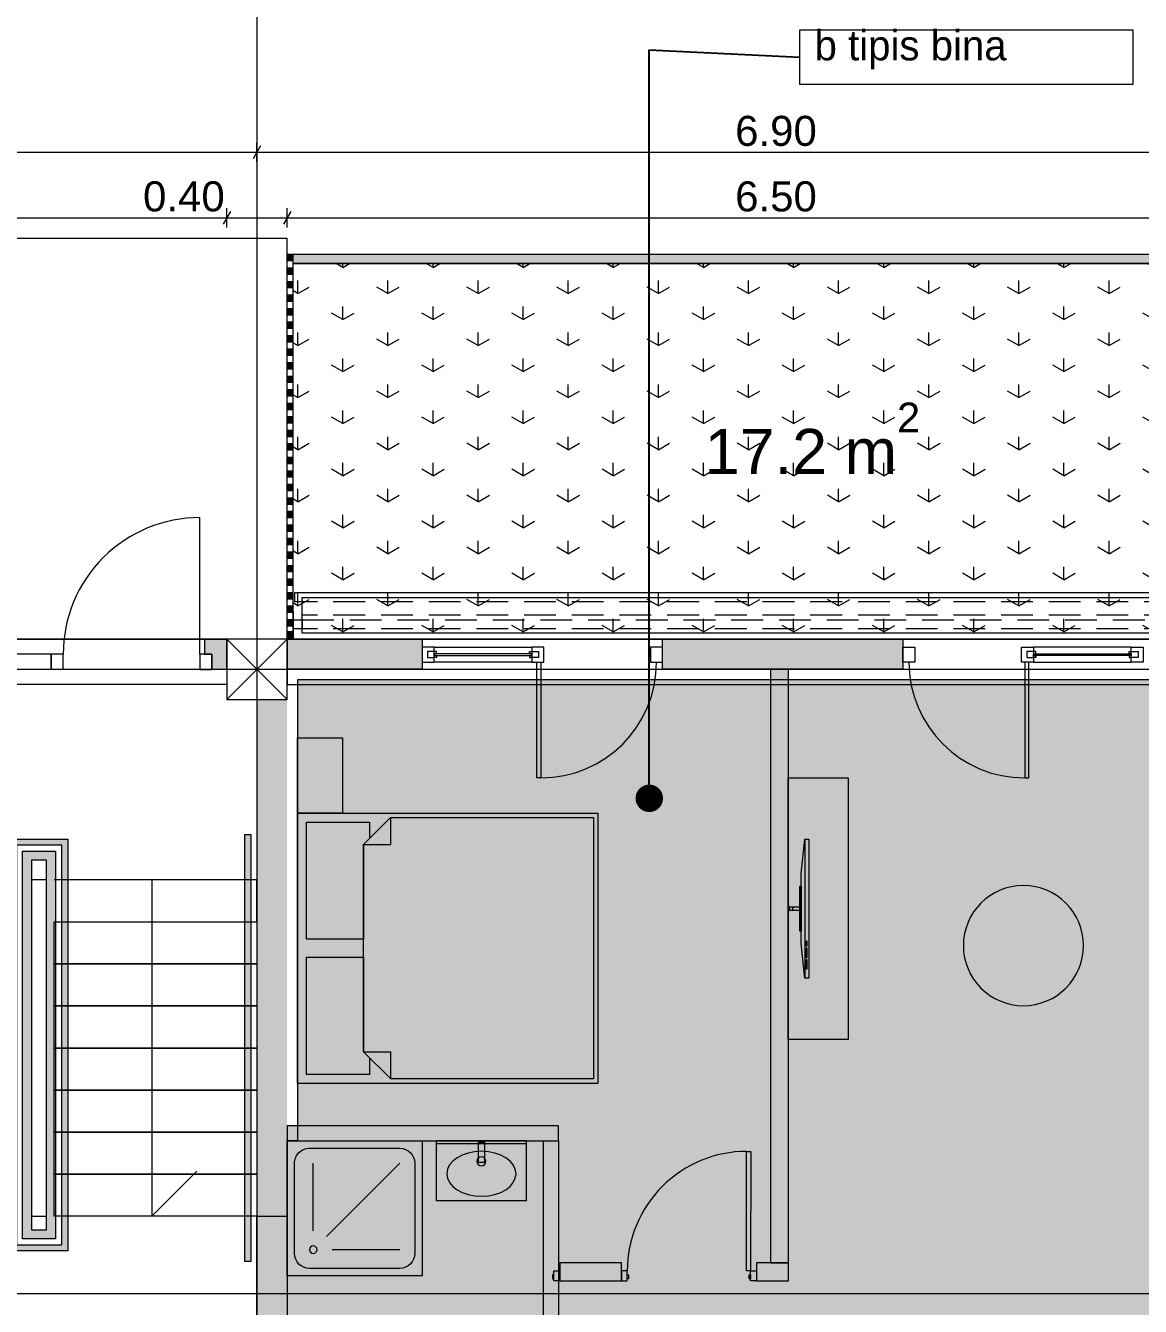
# Model space of a CAD drawing. Header units: millimetres. Extents: x 475159934 to 476245151, y 4620917055 to 4621447368.
# Drawn here: x 475288484 to 475295905, y 4621001851 to 4621010374 of the extents above; entities that cross this region are included whole.
import ezdxf

# ---------------------------------------------------------------- set-up
doc = ezdxf.new("R2010")
doc.units = ezdxf.units.MM
doc.header["$MEASUREMENT"] = 0
doc.linetypes.add('Hidden Line', pattern=[317.5, 211.666667, -105.833333])
for name, color, linetype, lineweight in [('2D Drafting - General_Pen_No__1_Pen_No__7', 7, 'Continuous', 0), ('2D Drafting - General_Pen_No__250_Pen_No__2_Pen_No__250', 7, 'Continuous', 0), ('2D Drafting - General_Pen_No__250_Pen_No__2_Pen_No__7', 7, 'Continuous', 0), ('2D Drafting - General_Pen_No__250_Pen_No__7_Pen_No__154', 154, 'Continuous', 0), ('2D Drafting - General_Pen_No__250_Pen_No__7_Pen_No__250', 7, 'Continuous', 0), ('2D Drafting - General_Pen_No__250_Pen_No__7_Pen_No__7', 7, 'Continuous', 0), ('2D Drafting - General_Pen_No__7_Pen_No__7_Pen_No__7', 7, 'Continuous', 0), ('Doors_Pen_No__7_Pen_No__7_Pen_No__7', 7, 'Continuous', 0), ('G-Anno-Nplt_Pen_No__151', 151, 'Continuous', 0), ('G-Anno-Nplt_Pen_No__4', 7, 'Continuous', 0), ('gegmebi_Pen_No__7_Pen_No__7', 7, 'Continuous', 0), ('kar-panjara_Pen_No__7_Pen_No__7_Pen_No__7', 7, 'Continuous', 0), ('New_0_Pen_No__250_Pen_No__255', 255, 'Continuous', 0), ('New_0_Pen_No__250_Pen_No__7', 7, 'Continuous', 0), ('New_2D Drafting - General_Pen_No__1', 1, 'Continuous', 0), ('New_2D Drafting - General_Pen_No__250_Pen_No__7_Pen_No__112', 112, 'Continuous', 0), ('New_2D Drafting - General_Pen_No__250_Pen_No__7_Pen_No__4', 7, 'Continuous', 0), ('New_2D Drafting - General_Pen_No__2_Pen_No__250', 7, 'Continuous', 0), ('New_2D Drafting - General_Pen_No__4', 7, 'Continuous', 0), ('New_Interior - Furniture _Pen_No__4', 7, 'Continuous', 0), ('New_Structural - Bearing_Pen_No__250', 7, 'Continuous', 0), ('zoma_Pen_No__142', 142, 'Continuous', 0), ('zoma_Pen_No__5_Pen_No__5', 5, 'Continuous', 0)]:
    doc.layers.add(name, color=color, linetype=linetype, lineweight=lineweight)
for name, color, linetype, lineweight, true_color in [('New_2D Drafting - General_Pen_No__250_Pen_No__7_Pen_No__252', 7, 'Continuous', 0, 0x666666), ('New_Car-Art_Pen_No__252', 7, 'Continuous', 0, 0x666666), ('New_Interior - Furniture _Pen_No__252', 7, 'Continuous', 0, 0x666666), ('New_R03_Nakveti_Pen_No__252', 7, 'Continuous', 0, 0x666666)]:
    doc.layers.add(name, color=color, linetype=linetype, lineweight=lineweight, true_color=true_color)
for name, color, linetype in [('New_Interior - Furniture', 7, 'Continuous'), ('New_R03_Nakveti', 7, 'Continuous'), ('zoma', 7, 'Continuous')]:
    doc.layers.add(name, color=color, linetype=linetype)
doc.styles.add('GENERATED_STYLE_1', font='arial.ttf')
doc.styles.add('GENERATED_STYLE_3', font='arial.ttf')
doc.styles.add('GENERATED_STYLE_4', font='ACADMTAV.TTF')
doc.dimstyles.new('GENERATED_STYLE__27', dxfattribs={"dimtxt": 0.18, "dimasz": 364.8, "dimexe": 0.18, "dimexo": 0.0625, "dimgap": 0, "dimtad": 0, "dimtih": 1, "dimtoh": 1, "dimdec": 4, "dimzin": 0, "dimdsep": 46, "dimcen": 0.09, "dimadec": 0, "dimazin": 0, "dimtfac": 1, "dimtdec": 4, "dimtmove": 0, "dimatfit": 3, "dimldrblk": 'ARROWHEAD_11', "dimfxl": 1, "dimtolj": 1, "dimtzin": 0, "dimarcsym": 0})
doc.dimstyles.new('GENERATED_STYLE__3', dxfattribs={"dimtxt": 200, "dimasz": 64.421331, "dimexe": 0.18, "dimexo": 3, "dimgap": 0, "dimtad": 1, "dimtih": 1, "dimtoh": 1, "dimlfac": 0.001, "dimzin": 0, "dimdsep": 46, "dimtxsty": 'GENERATED_STYLE_3', "dimblk": 'ARROWHEAD_2', "dimblk1": 'ARROWHEAD_2', "dimblk2": 'ARROWHEAD_2', "dimcen": 0.09, "dimclrd": 142, "dimclre": 142, "dimclrt": 142, "dimadec": 0, "dimazin": 0, "dimtfac": 1, "dimtdec": 4, "dimtmove": 0, "dimatfit": 3, "dimfxl": 1, "dimtolj": 1, "dimtzin": 0, "dimarcsym": 0})
doc.dimstyles.new('GENERATED_STYLE__6', dxfattribs={"dimtxt": 200, "dimasz": 64.421331, "dimexe": 0.18, "dimexo": 3, "dimgap": 0, "dimtad": 1, "dimlfac": 0.001, "dimzin": 0, "dimdsep": 46, "dimtxsty": 'GENERATED_STYLE_3', "dimblk": 'ARROWHEAD_2', "dimblk1": 'ARROWHEAD_2', "dimblk2": 'ARROWHEAD_2', "dimcen": 0.09, "dimclrd": 142, "dimclre": 142, "dimclrt": 142, "dimadec": 0, "dimazin": 0, "dimtfac": 1, "dimtdec": 4, "dimtmove": 0, "dimatfit": 3, "dimfxl": 1, "dimtolj": 1, "dimtzin": 0, "dimarcsym": 0})

# ---------------------------------------------------------------- blocks, each defined once
blk = doc.blocks.new('Bed Layout 23_5')
at = {"layer": 'New_R03_Nakveti_Pen_No__252', "color": 251, "linetype": 'Continuous', "lineweight": 0, "true_color": 0x666666}
for p, q in [((-900, 0), (-1399.9, 0)), ((-1399.9, 0), (-1399.9, -300)), ((-900, -300), (-900, 0)), ((900, 0), (-900, 0)), ((-900, 0), (-900, -2000)), ((900, -2000), (900, 0)), ((-1399.9, -300), (-900, -300)), ((-690, -440), (-870, -620)), ((0, -440), (-690, -440)), ((-690, -440), (-690, -620)), ((690, -440), (0, -440)), ((870, -620), (690, -440)), ((690, -440), (690, -620)), ((-870, -620), (-870, -1970)), ((-870, -620), (-690, -620)), ((870, -620), (690, -620)), ((870, -1970), (870, -620)), ((-900, -2000), (900, -2000)), ((-870, -1970), (0, -1970)), ((0, -1970), (870, -1970))]:
    blk.add_line(p, q, dxfattribs=at)
at = {"layer": 'New_R03_Nakveti_Pen_No__252', "color": 251, "linetype": 'Continuous', "lineweight": 0, "true_color": 0x666666, "flags": 128}
for points in [[(-60, -440), (-60, -60), (-840, -60), (-840, -480), (-730, -480), (-690, -440)], [(690, -440), (730, -480), (840, -480), (840, -60), (60, -60), (60, -440)]]:
    blk.add_lwpolyline(points, close=True, dxfattribs=at)
blk = doc.blocks.new('Designer Table 05 26')
at = {"layer": 'New_Interior - Furniture _Pen_No__252', "color": 251, "linetype": 'Continuous', "lineweight": 0, "true_color": 0x666666, "flags": 128}
blk.add_lwpolyline([(400, 0, 1), (-400, 0, 1)], format="xyb", close=True, dxfattribs=at)
blk = doc.blocks.new('Shower Tray 26_6')
at = {"layer": 'New_Interior - Furniture _Pen_No__252', "color": 251, "linetype": 'Continuous', "lineweight": 0, "true_color": 0x666666}
for p, q in [((750, 850), (150, 850)), ((50, 750), (50, 150)), ((175, 300), (175, 750)), ((263.4, 263.4), (750, 750)), ((850, 150), (850, 750)), ((300, 175), (750, 175)), ((150, 50), (750, 50))]:
    blk.add_line(p, q, dxfattribs=at)
at = {"layer": 'New_Interior - Furniture _Pen_No__252', "color": 251, "linetype": 'Continuous', "lineweight": 0, "true_color": 0x666666, "flags": 128}
blk.add_lwpolyline([(900, 0), (900, 900), (0, 900), (0, 0)], close=True, dxfattribs=at)
at = {"layer": 'New_Interior - Furniture _Pen_No__252', "color": 251, "linetype": 'Continuous', "lineweight": 0, "true_color": 0x666666}
blk.add_circle((175, 175), 25, dxfattribs=at)
for centre, start, end in [((150, 750), 90, 180), ((750, 750), 0, 90), ((150, 150), 180, 270), ((750, 150), 270, 0)]:
    blk.add_arc(centre, 100, start, end, dxfattribs=at)
blk = doc.blocks.new('Multi-Basin Counter 26')
at = {"layer": 'New_Interior - Furniture _Pen_No__252', "color": 251, "linetype": 'Continuous', "lineweight": 0, "true_color": 0x666666}
for p, q in [((-300, 0), (300, 0)), ((-300, -400), (-300, 0)), ((300, -400), (300, 0)), ((-300, -20), (300, -20)), ((-300, -400), (300, -400))]:
    blk.add_line(p, q, dxfattribs=at)
at = {"layer": 'New_Interior - Furniture _Pen_No__252', "color": 251, "linetype": 'Continuous', "lineweight": 0, "true_color": 0x666666, "flags": 128}
blk.add_lwpolyline([(-20, -145), (20, -145), (20, -10), (-20, -10)], close=True, dxfattribs=at)
at = {"layer": 'New_Interior - Furniture _Pen_No__252', "color": 251, "linetype": 'Continuous', "lineweight": 0, "true_color": 0x666666}
blk.add_circle((0, -137.1895), 30, dxfattribs=at)
blk.add_ellipse((0, -220), major_axis=(230, 0), ratio=0.652173913, dxfattribs=at)
blk = doc.blocks.new('*D1579', base_point=(475826095.8, 4621095193.2))
at = {"layer": 'zoma_Pen_No__142', "color": 142, "linetype": 'Continuous', "lineweight": 0, "transparency": 16777216}
for p, q in [((475283124.3, 4621009467.1), (475283124.3, 4621009594.3)), ((475290024.3, 4621009467.1), (475290024.3, 4621009594.3)), ((475283148.8, 4621009573.1), (475283099.9, 4621009488.3)), ((475283124.3, 4621009530.7), (475290024.3, 4621009530.7)), ((475290048.8, 4621009573.1), (475289999.9, 4621009488.3))]:
    blk.add_line(p, q, dxfattribs=at)
at = {"layer": 'zoma_Pen_No__142', "color": 142, "lineweight": 0, "transparency": 16777216, "insert": (475286307.4, 4621009570.7), "char_height": 200, "attachment_point": 7, "style": 'GENERATED_STYLE_3'}
blk.add_mtext('\\A1;{\\pql;\\fArial|b0|i0|c204|p0;\\W1.000000;6.90}', dxfattribs=at)
blk = doc.blocks.new('ARROWHEAD_2')
at = {"color": 0, "linetype": 'Continuous', "lineweight": 0}
for p, q in [((0, 0), (-1, 0)), ((-0.38, -0.66), (0.38, 0.66))]:
    blk.add_line(p, q, dxfattribs=at)
blk = doc.blocks.new('*D1580', base_point=(475826095.8, 4621095193.2))
at = {"layer": 'zoma_Pen_No__142', "color": 142, "linetype": 'Continuous', "lineweight": 0, "transparency": 16777216}
for p, q in [((475290024.3, 4621009467.1), (475290024.3, 4621009594.3)), ((475296924.3, 4621009467.1), (475296924.3, 4621009594.3)), ((475290048.8, 4621009573.1), (475289999.9, 4621009488.3)), ((475290024.3, 4621009530.7), (475296924.3, 4621009530.7)), ((475296899.9, 4621009488.3), (475296948.8, 4621009573.1)), ((475296924.3, 4621009530.7), (475296965.8, 4621009530.7))]:
    blk.add_line(p, q, dxfattribs=at)
at = {"layer": 'zoma_Pen_No__142', "color": 142, "lineweight": 0, "transparency": 16777216, "insert": (475293207.4, 4621009570.7), "char_height": 200, "attachment_point": 7, "style": 'GENERATED_STYLE_3'}
blk.add_mtext('\\A1;{\\pql;\\fArial|b0|i0|c204|p0;\\W1.000000;6.90}', dxfattribs=at)
blk = doc.blocks.new('*D1600', base_point=(475826095.8, 4621095193.2))
at = {"layer": 'zoma_Pen_No__142', "color": 142, "linetype": 'Continuous', "lineweight": 0, "transparency": 16777216}
for p, q in [((475283348.8, 4621009137.1), (475283299.9, 4621009052.3)), ((475283324.3, 4621009031.1), (475283324.3, 4621009158.3)), ((475283324.3, 4621009094.7), (475289824.3, 4621009094.7)), ((475289848.8, 4621009137.1), (475289799.9, 4621009052.3)), ((475289824.3, 4621009031.1), (475289824.3, 4621009158.3))]:
    blk.add_line(p, q, dxfattribs=at)
at = {"layer": 'zoma_Pen_No__142', "color": 142, "lineweight": 0, "transparency": 16777216, "char_height": 200, "attachment_point": 7, "style": 'GENERATED_STYLE_3'}
for s, insert in [('\\A1;{\\pql;\\fArial|b0|i0|c204|p0;\\W1.000000;6.50}', (475286307.4, 4621009134.7)), ('\\A1;{\\pql;\\fArial|b0|i0|c204|p0;\\W1.000000;0.40}', (475289266, 4621009134.7))]:
    blk.add_mtext(s, dxfattribs=dict(at, insert=insert))
blk = doc.blocks.new('*D1601', base_point=(475826095.8, 4621095193.2))
at = {"layer": 'zoma_Pen_No__142', "color": 142, "linetype": 'Continuous', "lineweight": 0, "transparency": 16777216}
for p, q in [((475289848.8, 4621009137.1), (475289799.9, 4621009052.3)), ((475289824.3, 4621009031.1), (475289824.3, 4621009158.3)), ((475289824.3, 4621009094.7), (475290224.3, 4621009094.7)), ((475290248.8, 4621009137.1), (475290199.9, 4621009052.3)), ((475290224.3, 4621009031.1), (475290224.3, 4621009158.3))]:
    blk.add_line(p, q, dxfattribs=at)
blk = doc.blocks.new('*D1602', base_point=(475826095.8, 4621095193.2))
at = {"layer": 'zoma_Pen_No__142', "color": 142, "linetype": 'Continuous', "lineweight": 0, "transparency": 16777216}
for p, q in [((475290248.8, 4621009137.1), (475290199.9, 4621009052.3)), ((475290224.3, 4621009031.1), (475290224.3, 4621009158.3)), ((475290224.3, 4621009094.7), (475296724.3, 4621009094.7)), ((475296748.8, 4621009137.1), (475296699.9, 4621009052.3)), ((475296724.3, 4621009031.1), (475296724.3, 4621009158.3))]:
    blk.add_line(p, q, dxfattribs=at)
at = {"layer": 'zoma_Pen_No__142', "color": 142, "lineweight": 0, "transparency": 16777216, "char_height": 200, "attachment_point": 7, "style": 'GENERATED_STYLE_3'}
for s, insert in [('\\A1;{\\pql;\\fArial|b0|i0|c204|p0;\\W1.000000;6.50}', (475293207.4, 4621009134.7)), ('\\A1;{\\pql;\\fArial|b0|i0|c204|p0;\\W1.000000;0.40}', (475296166, 4621009134.7))]:
    blk.add_mtext(s, dxfattribs=dict(at, insert=insert))
blk = doc.blocks.new('*D1607', base_point=(475826095.8, 4621095193.2))
at = {"layer": 'zoma_Pen_No__142', "color": 142, "linetype": 'Continuous', "lineweight": 0, "transparency": 16777216}
for p, q in [((475299263.8, 4621006290.2), (475299136.7, 4621006290.2)), ((475299242.6, 4621006265.8), (475299157.9, 4621006314.7)), ((475299200.3, 4621006290.2), (475299200.3, 4621006331.7)), ((475299200.3, 4620986935.6), (475299200.3, 4621006290.2)), ((475299263.8, 4620986935.6), (475299136.7, 4620986935.6)), ((475299157.9, 4620986960.1), (475299242.6, 4620986911.1)), ((475299200.3, 4620986894.2), (475299200.3, 4620986935.6))]:
    blk.add_line(p, q, dxfattribs=at)
at = {"layer": 'zoma_Pen_No__142', "color": 142, "lineweight": 0, "transparency": 16777216, "insert": (475299160.3, 4620996269.7), "char_height": 200, "attachment_point": 7, "rotation": 90, "style": 'GENERATED_STYLE_3'}
blk.add_mtext('\\A1;{\\pql;\\fArial|b0|i0|c204|p0;\\W1.000000;19.35}', dxfattribs=at)
blk = doc.blocks.new('*D1616', base_point=(475826095.8, 4621095193.2))
at = {"layer": 'zoma_Pen_No__142', "color": 142, "linetype": 'Continuous', "lineweight": 0, "transparency": 16777216}
for p, q in [((475298483.3, 4621002135.6), (475298356.1, 4621002135.6)), ((475298377.3, 4621002160.1), (475298462.1, 4621002111.1)), ((475298419.7, 4621001735.6), (475298419.7, 4621002135.6)), ((475298377.3, 4621001760.1), (475298462.1, 4621001711.1)), ((475298483.3, 4621001735.6), (475298356.1, 4621001735.6))]:
    blk.add_line(p, q, dxfattribs=at)
blk = doc.blocks.new('*D1617', base_point=(475826095.8, 4621095193.2))
at = {"layer": 'zoma_Pen_No__142', "color": 142, "linetype": 'Continuous', "lineweight": 0, "transparency": 16777216}
for p, q in [((475298483.3, 4621005890.2), (475298356.1, 4621005890.2)), ((475298377.3, 4621005914.7), (475298462.1, 4621005865.8)), ((475298419.7, 4621002135.6), (475298419.7, 4621005890.2)), ((475298483.3, 4621002135.6), (475298356.1, 4621002135.6)), ((475298377.3, 4621002160.1), (475298462.1, 4621002111.1))]:
    blk.add_line(p, q, dxfattribs=at)
at = {"layer": 'zoma_Pen_No__142', "color": 142, "lineweight": 0, "transparency": 16777216, "char_height": 200, "attachment_point": 7, "rotation": 90, "style": 'GENERATED_STYLE_3'}
for s, insert in [('\\A1;{\\pql;\\fArial|b0|i0|c204|p0;\\W1.000000;0.40}', (475298379.7, 4621005331.9)), ('\\A1;{\\pql;\\fArial|b0|i0|c204|p0;\\W1.000000;3.75}', (475298379.7, 4621003746))]:
    blk.add_mtext(s, dxfattribs=dict(at, insert=insert))
blk = doc.blocks.new('*D1618', base_point=(475826095.8, 4621095193.2))
at = {"layer": 'zoma_Pen_No__142', "color": 142, "linetype": 'Continuous', "lineweight": 0, "transparency": 16777216}
for p, q in [((475298483.3, 4621006290.2), (475298356.1, 4621006290.2)), ((475298462.1, 4621006265.8), (475298377.3, 4621006314.7)), ((475298419.7, 4621006290.2), (475298419.7, 4621006331.7)), ((475298419.7, 4621005890.2), (475298419.7, 4621006290.2)), ((475298483.3, 4621005890.2), (475298356.1, 4621005890.2)), ((475298377.3, 4621005914.7), (475298462.1, 4621005865.8))]:
    blk.add_line(p, q, dxfattribs=at)
blk = doc.blocks.new('ARROWHEAD_11')
at = {"color": 0, "linetype": 'Continuous', "lineweight": 0}
blk.add_line((0, 0), (-1, 0), dxfattribs=at)
at = {"color": 0, "linetype": 'Continuous', "lineweight": 0, "const_width": 0.25, "flags": 128}
blk.add_lwpolyline([(-0.125, 0, 1), (0.125, 0, 1)], format="xyb", close=True, dxfattribs=at)
blk = doc.blocks.new('Flexible Shelf 26')
at = {"layer": 'New_Interior - Furniture _Pen_No__252', "color": 251, "linetype": 'Continuous', "lineweight": 0, "true_color": 0x666666, "flags": 128}
blk.add_lwpolyline([(0, 0), (1739.8, 0), (1739.8, 400), (0, 400)], close=True, dxfattribs=at)
blk = doc.blocks.new('Flat Panel TV 26')
at = {"layer": 'New_Interior - Furniture _Pen_No__252', "color": 251, "linetype": 'Continuous', "lineweight": 0, "true_color": 0x666666}
for p, q in [((0, 25), (925.5, 25)), ((678.7, 10), (678.7, 16.2)), ((678.7, 16.2), (709.6, 16.2)), ((709.6, 10), (678.7, 10)), ((709.6, 16.2), (709.6, 10)), ((725, 10), (725, 16.2)), ((725, 16.2), (786.7, 16.2)), ((786.7, 10), (725, 10)), ((786.7, 16.2), (786.7, 10)), ((802.1, 10), (802.1, 16.2)), ((802.1, 16.2), (863.8, 16.2)), ((863.8, 10), (802.1, 10)), ((863.8, 16.2), (863.8, 10))]:
    blk.add_line(p, q, dxfattribs=at)
at = {"layer": 'New_Interior - Furniture _Pen_No__252', "color": 251, "linetype": 'Continuous', "lineweight": 0, "true_color": 0x666666, "flags": 128}
for points in [[(447.8, 127.5), (477.8, 127.5), (477.8, 137.5), (447.8, 137.5)], [(450.3, 60), (475.3, 60), (475.3, 127.5), (450.3, 127.5)], [(0, 0), (925.5, 0), (925.5, 25), (694.1, 50), (231.4, 50), (0, 25)], [(312.8, 50), (612.8, 50), (612.8, 60), (312.8, 60)]]:
    blk.add_lwpolyline(points, close=True, dxfattribs=at)
at = {"layer": 'New_Interior - Furniture _Pen_No__252', "color": 251, "linetype": 'Continuous', "lineweight": 0, "true_color": 0x666666}
blk.add_arc((462.8, 93.8), 12.5, 0, 180, dxfattribs=at)
blk = doc.blocks.new('Awning 26')
at = {"layer": 'New_Interior - Furniture _Pen_No__4', "color": 7, "linetype": 'Continuous', "lineweight": 0}
for p, q in [((0, 0), (40, 0)), ((0, -185), (0, 0)), ((40, 0), (40, -185)), ((6930, 0), (6970, 0)), ((6930, -185), (6930, 0)), ((6970, 0), (6970, -185)), ((40, -70), (100, -70)), ((40, -130), (40, -70)), ((100, -70), (100, -130)), ((6870, -70), (6930, -70)), ((6870, -130), (6870, -70)), ((6930, -70), (6930, -130)), ((100, -130), (40, -130)), ((6930, -130), (6870, -130)), ((40, -185), (0, -185)), ((50, -308.5), (50, -248.5)), ((50, -248.5), (100, -248.5)), ((6870, -248.5), (6920, -248.5)), ((6920, -308.5), (6920, -248.5)), ((6970, -185), (6930, -185)), ((50, -308.5), (6920, -308.5))]:
    blk.add_line(p, q, dxfattribs=at)
at = {"layer": 'New_Interior - Furniture _Pen_No__4', "color": 7, "linetype": 'Hidden Line', "lineweight": 0}
for p, q in [((100, -70), (6870, -70)), ((100, -130), (100, -70)), ((6870, -70), (6870, -130)), ((6870, -130), (100, -130)), ((100, -160), (6870, -160)), ((100, -248.5), (6870, -248.5))]:
    blk.add_line(p, q, dxfattribs=at)
at = {"layer": 'New_Interior - Furniture _Pen_No__4', "color": 7, "linetype": 'Continuous', "lineweight": 0, "flags": 128}
blk.add_lwpolyline([(100, -40), (6870, -40), (6870, -278.5), (100, -278.5)], close=True, dxfattribs=at)

msp = doc.modelspace()

# ---------------------------------------------------------------- hatches: boundary and pattern name
at = {"layer": '2D Drafting - General_Pen_No__250_Pen_No__2_Pen_No__7', "linetype": 'Continuous', "lineweight": 0}
for points in [[(475290224.35, 4621003051.528), (475290224.35, 4621002953.405), (475292032.418, 4621002953.404), (475292032.418, 4621003051.528)], [(475292032.419, 4621000610.239), (475291932.695, 4621000610.239), (475291932.694, 4621002953.404), (475292032.418, 4621002953.404)]]:
    msp.add_hatch(color=7, dxfattribs=at).paths.add_polyline_path(points)
at = {"layer": '2D Drafting - General_Pen_No__250_Pen_No__7_Pen_No__154', "linetype": 'Continuous', "lineweight": 0}
for points in [[(475289824.285, 4621006290.24), (475289674.452, 4621006290.24), (475289674.452, 4621006190.241), (475289724.449, 4621006190.241), (475289724.449, 4621006090.24), (475289824.285, 4621006090.24)], [(475290024.343, 4621002450.262), (475290224.343, 4621002450.262), (475290224.343, 4621001050.171), (475290024.343, 4621001050.171)]]:
    msp.add_hatch(color=154, dxfattribs=at).paths.add_polyline_path(points)
at = {"layer": '2D Drafting - General_Pen_No__250_Pen_No__7_Pen_No__7', "linetype": 'Continuous', "lineweight": 0}
for points in [[(475291124.339, 4621006090.239), (475290224.343, 4621006090.239), (475290224.343, 4621006290.239), (475291124.339, 4621006290.239)], [(475294324.338, 4621006090.239), (475292724.339, 4621006090.239), (475292724.339, 4621006290.239), (475294324.338, 4621006290.239)], [(475293561.977, 4621002140.239), (475293561.977, 4621006090.239), (475293441.977, 4621006090.239), (475293441.977, 4621002140.239)], [(475290224.343, 4621005890.239), (475290224.343, 4621002450.262), (475290024.343, 4621002450.262), (475290024.343, 4621005890.239)], [(475292450.181, 4621002140.239), (475292039.913, 4621002140.239), (475292039.913, 4621002020.239), (475292450.181, 4621002020.239)], [(475293561.977, 4621002140.239), (475293350.181, 4621002140.239), (475293350.181, 4621002020.239), (475293561.977, 4621002020.239)]]:
    msp.add_hatch(color=7, dxfattribs=at).paths.add_polyline_path(points)
at = {"layer": 'G-Anno-Nplt_Pen_No__151', "linetype": 'Continuous', "lineweight": 0, "true_color": 0x1f2f3f}
msp.add_hatch(color=169, dxfattribs=at).paths.add_polyline_path([(475290624.343, 4621000440.239), (475290094.343, 4621000440.239), (475290094.343, 4620998960.239), (475293594.343, 4620998960.239), (475293594.343, 4620998320.416), (475296454.343, 4620998320.416), (475296454.343, 4620998660.24), (475296654.343, 4620998660.24), (475296654.343, 4620998960.239), (475296854.343, 4620998960.239), (475296854.343, 4621005820.239), (475296654.343, 4621005820.239), (475296654.343, 4621006020.239), (475290294.343, 4621006020.239), (475290294.343, 4621005820.239), (475290294.343, 4621002953.405), (475290224.343, 4621002953.405), (475290224.343, 4621001050.258), (475290624.343, 4621001050.258)])
at = {"layer": 'New_0_Pen_No__250_Pen_No__255', "linetype": 'Continuous', "lineweight": 0}
for points in [[(475290262.865, 4621008849.893), (475290222.569, 4621008849.893), (475290222.569, 4621008810.239), (475290262.865, 4621008810.239)], [(475297154.053, 4621008849.893), (475290262.865, 4621008849.893), (475290262.865, 4621008790.239), (475297154.053, 4621008790.239)], [(475290262.865, 4621008759.893), (475290222.569, 4621008759.893), (475290222.569, 4621008720.239), (475290262.865, 4621008720.239)], [(475290262.865, 4621008669.893), (475290222.569, 4621008669.893), (475290222.569, 4621008630.239), (475290262.865, 4621008630.239)], [(475290262.865, 4621008579.893), (475290222.569, 4621008579.893), (475290222.569, 4621008540.239), (475290262.865, 4621008540.239)], [(475290262.865, 4621008489.893), (475290222.569, 4621008489.893), (475290222.569, 4621008450.239), (475290262.865, 4621008450.239)], [(475290262.865, 4621008399.893), (475290222.569, 4621008399.893), (475290222.569, 4621008360.239), (475290262.865, 4621008360.239)], [(475290262.865, 4621008309.893), (475290222.569, 4621008309.893), (475290222.569, 4621008270.239), (475290262.865, 4621008270.239)], [(475290262.865, 4621008219.893), (475290222.569, 4621008219.893), (475290222.569, 4621008180.239), (475290262.865, 4621008180.239)], [(475290262.865, 4621008129.893), (475290222.569, 4621008129.893), (475290222.569, 4621008090.239), (475290262.865, 4621008090.239)], [(475290262.865, 4621008039.893), (475290222.569, 4621008039.893), (475290222.569, 4621008000.239), (475290262.865, 4621008000.239)], [(475290262.865, 4621007949.893), (475290222.569, 4621007949.893), (475290222.569, 4621007910.239), (475290262.865, 4621007910.239)], [(475290262.865, 4621007859.893), (475290222.569, 4621007859.893), (475290222.569, 4621007820.239), (475290262.865, 4621007820.239)], [(475290262.865, 4621007769.893), (475290222.569, 4621007769.893), (475290222.569, 4621007730.239), (475290262.865, 4621007730.239)], [(475290262.865, 4621007679.893), (475290222.569, 4621007679.893), (475290222.569, 4621007640.239), (475290262.865, 4621007640.239)], [(475290262.865, 4621007589.893), (475290222.569, 4621007589.893), (475290222.569, 4621007550.239), (475290262.865, 4621007550.239)], [(475290262.865, 4621007499.893), (475290222.569, 4621007499.893), (475290222.569, 4621007460.239), (475290262.865, 4621007460.239)], [(475290262.865, 4621007409.893), (475290222.569, 4621007409.893), (475290222.569, 4621007370.239), (475290262.865, 4621007370.239)], [(475290262.865, 4621007319.893), (475290222.569, 4621007319.893), (475290222.569, 4621007280.239), (475290262.865, 4621007280.239)], [(475290262.865, 4621007229.893), (475290222.569, 4621007229.893), (475290222.569, 4621007190.239), (475290262.865, 4621007190.239)], [(475290262.865, 4621007139.893), (475290222.569, 4621007139.893), (475290222.569, 4621007100.239), (475290262.865, 4621007100.239)], [(475290262.865, 4621007049.893), (475290222.569, 4621007049.893), (475290222.569, 4621007010.239), (475290262.865, 4621007010.239)], [(475290262.865, 4621006959.893), (475290222.569, 4621006959.893), (475290222.569, 4621006920.239), (475290262.865, 4621006920.239)], [(475290262.865, 4621006869.893), (475290222.569, 4621006869.893), (475290222.569, 4621006830.239), (475290262.865, 4621006830.239)], [(475290262.865, 4621006779.893), (475290222.569, 4621006779.893), (475290222.569, 4621006740.239), (475290262.865, 4621006740.239)], [(475290262.865, 4621006689.893), (475290222.569, 4621006689.893), (475290222.569, 4621006650.239), (475290262.865, 4621006650.239)], [(475290262.865, 4621006599.893), (475290222.569, 4621006599.893), (475290222.569, 4621006560.239), (475290262.865, 4621006560.239)], [(475290262.865, 4621006509.893), (475290222.569, 4621006509.893), (475290222.569, 4621006470.239), (475290262.865, 4621006470.239)], [(475290262.865, 4621006419.893), (475290222.569, 4621006419.893), (475290222.569, 4621006380.239), (475290262.865, 4621006380.239)], [(475290262.865, 4621006339.249), (475290222.569, 4621006339.249), (475290222.569, 4621006299.596), (475290262.865, 4621006299.596)]]:
    msp.add_hatch(color=255, dxfattribs=at).paths.add_polyline_path(points)
at = {"layer": 'New_2D Drafting - General_Pen_No__1', "linetype": 'Continuous', "lineweight": 0}
msp.add_hatch(color=1, dxfattribs=at).paths.add_polyline_path([(475289984.343, 4621002150.197), (475289944.343, 4621002150.197), (475289944.343, 4621004990.197), (475289984.343, 4621004990.197)])
h = msp.add_hatch(color=1, dxfattribs=at)
h.paths.add_polyline_path([(475288764.343, 4621002220.089), (475288384.343, 4621002220.089), (475288384.343, 4621002350.197), (475288384.343, 4621004960.104), (475288764.343, 4621004960.104)])
h.paths.add_polyline_path([(475288424.343, 4621002260.089), (475288724.343, 4621002260.089), (475288724.343, 4621004920.104), (475288424.343, 4621004920.104)], flags=0)
h = msp.add_hatch(color=1, dxfattribs=at)
h.paths.add_polyline_path([(475288684.343, 4621002300.089), (475288464.343, 4621002300.089), (475288464.343, 4621004880.104), (475288684.343, 4621004880.104)])
h.paths.add_polyline_path([(475288624.343, 4621002360.089), (475288624.343, 4621004820.104), (475288524.343, 4621004820.104), (475288524.343, 4621002360.089)], flags=0)
at = {"layer": 'New_2D Drafting - General_Pen_No__250_Pen_No__7_Pen_No__112', "linetype": 'Continuous', "lineweight": 0}
h = msp.add_hatch(dxfattribs=at)
h.set_pattern_fill('GRASS', color=112, style=0, pattern_type=2)
h.set_pattern_definition([(90, (475826095.76, 4621095193.2), (-600, 0), [86.60254, -259.80762]), (90, (475826395.76, 4621095366.4), (-600, 0), [86.60254, -259.80762]), (30, (475826095.76, 4621095193.2), (-300, 519.61524), [86.60254, -259.80762]), (30, (475826095.76, 4621095539.6), (-300, 519.61524), [86.60254, -259.80762]), (150, (475826095.76, 4621095193.2), (300, 519.61524), [86.60254, -259.80762]), (150, (475826095.76, 4621095539.6), (300, 519.61524), [86.60254, -259.80762])])
h.paths.add_polyline_path([(475290262.865, 4621006290.239), (475297154.053, 4621006290.239), (475297154.053, 4621008790.239), (475290262.865, 4621008790.239)])

# ---------------------------------------------------------------- linework, layer by layer
at = {"layer": '2D Drafting - General_Pen_No__1_Pen_No__7', "color": 7, "linetype": 'Continuous', "lineweight": 0}
for p, q in [((475290224.343, 4621005890.239), (475289824.343, 4621006290.239)), ((475289824.343, 4621005890.239), (475290224.343, 4621006290.239))]:
    msp.add_line(p, q, dxfattribs=at)
at = {"layer": '2D Drafting - General_Pen_No__1_Pen_No__7', "color": 7, "linetype": 'Continuous', "lineweight": 0, "flags": 128}
for points in [[(475289824.343, 4621005990.239), (475283324.343, 4621005990.239), (475283324.343, 4621006290.239), (475289824.343, 4621006290.239)], [(475289824.343, 4621005890.239), (475290224.343, 4621005890.239), (475290224.343, 4621006290.239), (475289824.343, 4621006290.239)], [(475290224.343, 4621005990.239), (475296724.343, 4621005990.239), (475296724.343, 4621006290.239), (475290224.343, 4621006290.239)]]:
    msp.add_lwpolyline(points, close=True, dxfattribs=at)
at = {"layer": '2D Drafting - General_Pen_No__250_Pen_No__2_Pen_No__250', "color": 7, "linetype": 'Continuous', "lineweight": 0, "flags": 128}
for points in [[(475290224.35, 4621003051.528), (475290224.35, 4621002953.405), (475292032.418, 4621002953.404), (475292032.418, 4621003051.528)], [(475292032.419, 4621000610.239), (475291932.695, 4621000610.239), (475291932.694, 4621002953.404), (475292032.418, 4621002953.404)]]:
    msp.add_lwpolyline(points, close=True, dxfattribs=at)
at = {"layer": '2D Drafting - General_Pen_No__250_Pen_No__7_Pen_No__250', "color": 7, "linetype": 'Continuous', "lineweight": 0, "flags": 128}
for points in [[(475291124.339, 4621006090.239), (475290224.343, 4621006090.239), (475290224.343, 4621006290.239), (475291124.339, 4621006290.239)], [(475294324.338, 4621006090.239), (475292724.339, 4621006090.239), (475292724.339, 4621006290.239), (475294324.338, 4621006290.239)], [(475293561.977, 4621002140.239), (475293561.977, 4621006090.239), (475293441.977, 4621006090.239), (475293441.977, 4621002140.239)], [(475290024.343, 4621002450.262), (475290224.343, 4621002450.262), (475290224.343, 4621001050.171), (475290024.343, 4621001050.171)], [(475292450.181, 4621002140.239), (475292039.913, 4621002140.239), (475292039.913, 4621002020.239), (475292450.181, 4621002020.239)], [(475293561.977, 4621002140.239), (475293350.181, 4621002140.239), (475293350.181, 4621002020.239), (475293561.977, 4621002020.239)]]:
    msp.add_lwpolyline(points, close=True, dxfattribs=at)
at = {"layer": '2D Drafting - General_Pen_No__250_Pen_No__7_Pen_No__7', "color": 7, "linetype": 'Continuous', "lineweight": 0, "flags": 128}
msp.add_lwpolyline([(475289824.285, 4621006290.24), (475289674.452, 4621006290.24), (475289674.452, 4621006190.241), (475289724.449, 4621006190.241), (475289724.449, 4621006090.24), (475289824.285, 4621006090.24)], close=True, dxfattribs=at)
at = {"layer": '2D Drafting - General_Pen_No__7_Pen_No__7_Pen_No__7', "color": 7, "linetype": 'Continuous', "lineweight": 0, "flags": 128}
for points in [[(475291204.343, 4621006237.918), (475291854.343, 4621006237.889), (475291854.339, 4621006137.95), (475291204.339, 4621006137.979)], [(475295844.338, 4621006238.232), (475295194.338, 4621006238.203), (475295194.343, 4621006138.264), (475295844.343, 4621006138.293)]]:
    msp.add_lwpolyline(points, close=True, dxfattribs=at)
at = {"layer": '2D Drafting - General_Pen_No__7_Pen_No__7_Pen_No__7', "color": 7, "linetype": 'Continuous', "lineweight": 0}
for centre, radius, start, end in [((475291914.027, 4621006137.937), 770.311, 269.9974687, 359.994289), ((475295134.654, 4621006138.251), 770.311, 180.005711, 270.0025313), ((475293284.003, 4621002087.975), 794.311, 89.998516, 180.0001975)]:
    msp.add_arc(centre, radius, start, end, dxfattribs=at)
at = {"layer": 'Doors_Pen_No__7_Pen_No__7_Pen_No__7', "color": 7, "linetype": 'Continuous', "lineweight": 0, "flags": 128}
for points in [[(475291887.361, 4621006137.938), (475291914.027, 4621006137.937), (475291913.993, 4621005367.626), (475291887.327, 4621005367.627)], [(475295161.321, 4621006138.252), (475295134.654, 4621006138.251), (475295134.688, 4621005367.94), (475295161.355, 4621005367.941)], [(475293310.67, 4621002087.974), (475293284.003, 4621002087.975), (475293284.024, 4621002882.286), (475293310.691, 4621002882.285)], [(475291991.514, 4621002034.638), (475292000.403, 4621002034.638), (475292000.403, 4621002061.305), (475291991.514, 4621002061.305)], [(475292039.915, 4621002020.239), (475292000.404, 4621002020.238), (475292000.402, 4621002087.972), (475292039.913, 4621002087.973)], [(475292450.18, 4621002020.239), (475292489.691, 4621002020.238), (475292489.692, 4621002087.972), (475292450.181, 4621002087.973)], [(475292498.58, 4621002034.638), (475292489.691, 4621002034.638), (475292489.692, 4621002061.305), (475292498.581, 4621002061.305)], [(475293310.669, 4621002034.641), (475293301.78, 4621002034.641), (475293301.781, 4621002061.307), (475293310.669, 4621002061.307)], [(475293350.18, 4621002020.239), (475293310.668, 4621002020.241), (475293310.67, 4621002087.974), (475293350.181, 4621002087.973)]]:
    msp.add_lwpolyline(points, close=True, dxfattribs=at)
at = {"layer": 'G-Anno-Nplt_Pen_No__4', "color": 7, "linetype": 'Continuous', "lineweight": 0, "flags": 128}
msp.add_lwpolyline([(475290624.343, 4621000440.239), (475290094.343, 4621000440.239), (475290094.343, 4620998960.239), (475293594.343, 4620998960.239), (475293594.343, 4620998320.416), (475296454.343, 4620998320.416), (475296454.343, 4620998660.24), (475296654.343, 4620998660.24), (475296654.343, 4620998960.239), (475296854.343, 4620998960.239), (475296854.343, 4621005820.239), (475296654.343, 4621005820.239), (475296654.343, 4621006020.239), (475290294.343, 4621006020.239), (475290294.343, 4621005820.239), (475290294.343, 4621002953.405), (475290224.343, 4621002953.405), (475290224.343, 4621001050.258), (475290624.343, 4621001050.258)], close=True, dxfattribs=at)
at = {"layer": 'gegmebi_Pen_No__7_Pen_No__7', "color": 7, "linetype": 'Continuous', "lineweight": 0, "flags": 128}
for points in [[(475288524.343, 4621002450.197), (475288624.343, 4621002450.197), (475288624.343, 4621004690.197), (475288524.343, 4621004690.197)], [(475288674.343, 4621004130.197), (475288674.343, 4621004410.197), (475290024.343, 4621004410.197), (475290024.343, 4621004130.197)], [(475288674.343, 4621003850.197), (475288674.343, 4621004130.197), (475290024.343, 4621004130.197), (475290024.343, 4621003850.197)], [(475288674.343, 4621003570.197), (475288674.343, 4621003850.197), (475290024.343, 4621003850.197), (475290024.343, 4621003570.197)], [(475288674.343, 4621003290.197), (475288674.343, 4621003570.197), (475290024.343, 4621003570.197), (475290024.343, 4621003290.197)], [(475288674.343, 4621003010.197), (475288674.343, 4621003290.197), (475290024.343, 4621003290.197), (475290024.343, 4621003010.197)], [(475288674.343, 4621002730.197), (475288674.343, 4621003010.197), (475290024.343, 4621003010.197), (475290024.343, 4621002730.197)], [(475288674.343, 4621002450.197), (475288674.343, 4621002730.197), (475290024.343, 4621002730.197), (475290024.343, 4621002450.197)]]:
    msp.add_lwpolyline(points, close=True, dxfattribs=at)
for points in [[(475288674.343, 4621004410.197), (475290024.343, 4621004410.197), (475290024.343, 4621004690.197), (475288674.343, 4621004690.197)], [(475289324.343, 4621004690.197), (475289324.343, 4621002450.197), (475289624.343, 4621002750.197)]]:
    msp.add_lwpolyline(points, dxfattribs=at)
at = {"layer": 'kar-panjara_Pen_No__7_Pen_No__7_Pen_No__7', "color": 7, "linetype": 'Continuous', "lineweight": 0, "flags": 128}
for points in [[(475291204.343, 4621006237.918), (475291124.343, 4621006237.921), (475291124.339, 4621006137.921), (475291204.339, 4621006137.918)], [(475291159.34, 4621006167.981), (475291204.34, 4621006167.979), (475291204.341, 4621006182.979), (475291204.341, 4621006192.979), (475291219.341, 4621006192.978), (475291219.342, 4621006207.978), (475291159.342, 4621006207.981)], [(475291219.34, 4621006167.978), (475291204.34, 4621006167.979), (475291204.341, 4621006182.979), (475291219.341, 4621006182.978)], [(475291204.341, 4621006182.979), (475291854.341, 4621006182.95), (475291854.341, 4621006192.95), (475291204.341, 4621006192.979)], [(475291839.34, 4621006167.951), (475291854.34, 4621006167.95), (475291854.341, 4621006182.95), (475291839.341, 4621006182.951)], [(475291899.34, 4621006167.948), (475291854.34, 4621006167.95), (475291854.341, 4621006182.95), (475291854.341, 4621006192.95), (475291839.341, 4621006192.951), (475291839.342, 4621006207.951), (475291899.342, 4621006207.948)], [(475291934.343, 4621006237.946), (475291854.343, 4621006237.95), (475291854.339, 4621006137.95), (475291934.339, 4621006137.946)], [(475292724.343, 4621006237.869), (475292644.343, 4621006237.872), (475292644.339, 4621006137.872), (475292724.339, 4621006137.869)], [(475294324.338, 4621006238.183), (475294404.338, 4621006238.187), (475294404.343, 4621006138.187), (475294324.343, 4621006138.183)], [(475295114.338, 4621006238.261), (475295194.338, 4621006238.264), (475295194.343, 4621006138.264), (475295114.343, 4621006138.261)], [(475295149.342, 4621006168.262), (475295194.342, 4621006168.264), (475295194.341, 4621006183.264), (475295194.34, 4621006193.264), (475295209.34, 4621006193.265), (475295209.34, 4621006208.265), (475295149.34, 4621006208.262)], [(475295844.341, 4621006183.293), (475295194.341, 4621006183.264), (475295194.34, 4621006193.264), (475295844.34, 4621006193.293)], [(475295209.342, 4621006168.265), (475295194.342, 4621006168.264), (475295194.341, 4621006183.264), (475295209.341, 4621006183.265)], [(475295889.342, 4621006168.295), (475295844.342, 4621006168.293), (475295844.341, 4621006183.293), (475295844.34, 4621006193.293), (475295829.34, 4621006193.292), (475295829.34, 4621006208.292), (475295889.34, 4621006208.295)], [(475295829.342, 4621006168.292), (475295844.342, 4621006168.293), (475295844.341, 4621006183.293), (475295829.341, 4621006183.292)], [(475295844.338, 4621006238.232), (475295924.338, 4621006238.236), (475295924.343, 4621006138.236), (475295844.343, 4621006138.232)]]:
    msp.add_lwpolyline(points, close=True, dxfattribs=at)
at = {"layer": 'New_0_Pen_No__250_Pen_No__7', "color": 7, "linetype": 'Continuous', "lineweight": 0, "flags": 128}
for points in [[(475290262.865, 4621008849.893), (475290222.569, 4621008849.893), (475290222.569, 4621008810.239), (475290262.865, 4621008810.239)], [(475297154.053, 4621008849.893), (475290262.865, 4621008849.893), (475290262.865, 4621008790.239), (475297154.053, 4621008790.239)], [(475290262.865, 4621008759.893), (475290222.569, 4621008759.893), (475290222.569, 4621008720.239), (475290262.865, 4621008720.239)], [(475290262.865, 4621008669.893), (475290222.569, 4621008669.893), (475290222.569, 4621008630.239), (475290262.865, 4621008630.239)], [(475290262.865, 4621008579.893), (475290222.569, 4621008579.893), (475290222.569, 4621008540.239), (475290262.865, 4621008540.239)], [(475290262.865, 4621008489.893), (475290222.569, 4621008489.893), (475290222.569, 4621008450.239), (475290262.865, 4621008450.239)], [(475290262.865, 4621008399.893), (475290222.569, 4621008399.893), (475290222.569, 4621008360.239), (475290262.865, 4621008360.239)], [(475290262.865, 4621008309.893), (475290222.569, 4621008309.893), (475290222.569, 4621008270.239), (475290262.865, 4621008270.239)], [(475290262.865, 4621008219.893), (475290222.569, 4621008219.893), (475290222.569, 4621008180.239), (475290262.865, 4621008180.239)], [(475290262.865, 4621008129.893), (475290222.569, 4621008129.893), (475290222.569, 4621008090.239), (475290262.865, 4621008090.239)], [(475290262.865, 4621008039.893), (475290222.569, 4621008039.893), (475290222.569, 4621008000.239), (475290262.865, 4621008000.239)], [(475290262.865, 4621007949.893), (475290222.569, 4621007949.893), (475290222.569, 4621007910.239), (475290262.865, 4621007910.239)], [(475290262.865, 4621007859.893), (475290222.569, 4621007859.893), (475290222.569, 4621007820.239), (475290262.865, 4621007820.239)], [(475290262.865, 4621007769.893), (475290222.569, 4621007769.893), (475290222.569, 4621007730.239), (475290262.865, 4621007730.239)], [(475290262.865, 4621007679.893), (475290222.569, 4621007679.893), (475290222.569, 4621007640.239), (475290262.865, 4621007640.239)], [(475290262.865, 4621007589.893), (475290222.569, 4621007589.893), (475290222.569, 4621007550.239), (475290262.865, 4621007550.239)], [(475290262.865, 4621007499.893), (475290222.569, 4621007499.893), (475290222.569, 4621007460.239), (475290262.865, 4621007460.239)], [(475290262.865, 4621007409.893), (475290222.569, 4621007409.893), (475290222.569, 4621007370.239), (475290262.865, 4621007370.239)], [(475290262.865, 4621007319.893), (475290222.569, 4621007319.893), (475290222.569, 4621007280.239), (475290262.865, 4621007280.239)], [(475290262.865, 4621007229.893), (475290222.569, 4621007229.893), (475290222.569, 4621007190.239), (475290262.865, 4621007190.239)], [(475290262.865, 4621007139.893), (475290222.569, 4621007139.893), (475290222.569, 4621007100.239), (475290262.865, 4621007100.239)], [(475290262.865, 4621007049.893), (475290222.569, 4621007049.893), (475290222.569, 4621007010.239), (475290262.865, 4621007010.239)], [(475290262.865, 4621006959.893), (475290222.569, 4621006959.893), (475290222.569, 4621006920.239), (475290262.865, 4621006920.239)], [(475290262.865, 4621006869.893), (475290222.569, 4621006869.893), (475290222.569, 4621006830.239), (475290262.865, 4621006830.239)], [(475290262.865, 4621006779.893), (475290222.569, 4621006779.893), (475290222.569, 4621006740.239), (475290262.865, 4621006740.239)], [(475290262.865, 4621006689.893), (475290222.569, 4621006689.893), (475290222.569, 4621006650.239), (475290262.865, 4621006650.239)], [(475290262.865, 4621006599.893), (475290222.569, 4621006599.893), (475290222.569, 4621006560.239), (475290262.865, 4621006560.239)], [(475290262.865, 4621006509.893), (475290222.569, 4621006509.893), (475290222.569, 4621006470.239), (475290262.865, 4621006470.239)], [(475290262.865, 4621006419.893), (475290222.569, 4621006419.893), (475290222.569, 4621006380.239), (475290262.865, 4621006380.239)], [(475290262.865, 4621006339.249), (475290222.569, 4621006339.249), (475290222.569, 4621006299.596), (475290262.865, 4621006299.596)]]:
    msp.add_lwpolyline(points, close=True, dxfattribs=at)
at = {"layer": 'New_2D Drafting - General_Pen_No__250_Pen_No__7_Pen_No__252', "color": 251, "linetype": 'Continuous', "lineweight": 0, "true_color": 0x666666}
msp.add_lwpolyline([(475285574.408, 4621008960.22), (475285574.408, 4621016341.96), (475287574.564, 4621016341.96), (475287574.564, 4621008960.22), (475290224.204, 4621008960.22), (475290224.204, 4621006290.219), (475282924.204, 4621006290.219), (475282924.204, 4621008960.22)], close=True, dxfattribs=at)
at = {"layer": 'New_2D Drafting - General_Pen_No__250_Pen_No__7_Pen_No__4', "color": 7, "linetype": 'Continuous', "lineweight": 0, "flags": 128}
msp.add_lwpolyline([(475290262.865, 4621006290.239), (475297154.053, 4621006290.239), (475297154.053, 4621008790.239), (475290262.865, 4621008790.239)], close=True, dxfattribs=at)
at = {"layer": 'New_2D Drafting - General_Pen_No__2_Pen_No__250', "color": 7, "linetype": 'Continuous', "lineweight": 0, "flags": 128}
msp.add_lwpolyline([(475293635.882, 4621009983.738), (475295855.887, 4621009983.738), (475295855.887, 4621010343.114), (475293635.882, 4621010343.114), (475293635.882, 4621009983.738)], close=True, dxfattribs=at)
at = {"layer": 'New_2D Drafting - General_Pen_No__4', "color": 7, "linetype": 'Continuous', "lineweight": 0, "flags": 128}
for points in [[(475289984.343, 4621002150.197), (475289944.343, 4621002150.197), (475289944.343, 4621004990.197), (475289984.343, 4621004990.197)], [(475288764.343, 4621002220.089), (475288384.343, 4621002220.089), (475288384.343, 4621002350.197), (475288384.343, 4621004960.104), (475288764.343, 4621004960.104)], [(475288424.343, 4621002260.089), (475288724.343, 4621002260.089), (475288724.343, 4621004920.104), (475288424.343, 4621004920.104)], [(475288684.343, 4621002300.089), (475288464.343, 4621002300.089), (475288464.343, 4621004880.104), (475288684.343, 4621004880.104)], [(475288624.343, 4621002360.089), (475288624.343, 4621004820.104), (475288524.343, 4621004820.104), (475288524.343, 4621002360.089)]]:
    msp.add_lwpolyline(points, close=True, dxfattribs=at)
at = {"layer": 'New_Car-Art_Pen_No__252', "color": 251, "linetype": 'Continuous', "lineweight": 0, "true_color": 0x666666}
for points in [[(475287574.208, 4621008960.105), (475290224.013, 4621008960.105)], [(475290224.013, 4621008960.105), (475290224.013, 4621006290.632)]]:
    msp.add_lwpolyline(points, dxfattribs=at)
at = {"layer": 'New_Structural - Bearing_Pen_No__250', "color": 7, "linetype": 'Continuous', "lineweight": 0}
for p, q in [((475289644.452, 4621006190.193), (475289644.48, 4621007100.193)), ((475289674.455, 4621006290.192), (475289674.452, 4621006190.192)), ((475288654.452, 4621006190.223), (475288654.448, 4621006090.223)), ((475288734.452, 4621006190.221), (475288654.452, 4621006190.223)), ((475288734.448, 4621006090.221), (475288734.452, 4621006190.221)), ((475289644.452, 4621006190.193), (475289644.448, 4621006090.19)), ((475289724.452, 4621006190.19), (475289644.452, 4621006190.193)), ((475289674.452, 4621006190.192), (475289724.452, 4621006190.19)), ((475289674.452, 4621006190.192), (475289724.452, 4621006190.19)), ((475289724.448, 4621006090.19), (475289724.452, 4621006190.19)), ((475289724.452, 4621006190.19), (475289724.448, 4621006090.19)), ((475289724.452, 4621006190.19), (475289724.448, 4621006090.19)), ((475288654.448, 4621006090.223), (475288734.448, 4621006090.221)), ((475289644.448, 4621006090.19), (475289724.448, 4621006090.19))]:
    msp.add_line(p, q, dxfattribs=at)
msp.add_lwpolyline([(475288204.448, 4621006090.237), (475288654.448, 4621006090.223), (475288654.452, 4621006190.223), (475288204.452, 4621006190.237)], close=True, dxfattribs=at)
msp.add_arc((475289644.452, 4621006190.193), 910, 89.9982333, 179.9982333, dxfattribs=at)
at = {"layer": 'zoma_Pen_No__5_Pen_No__5', "color": 5, "linetype": 'Continuous', "lineweight": 0}
for p, q in [((475290024.343, 4621010516.418), (475290024.343, 4620982252.152)), ((475229343.792, 4621006090.239), (475300771.399, 4621006090.239)), ((475229343.792, 4621001935.604), (475300771.399, 4621001935.604))]:
    msp.add_line(p, q, dxfattribs=at)

# ---------------------------------------------------------------- block references
at = {"layer": 'New_Interior - Furniture', "color": 7, "linetype": 'Continuous', "lineweight": 0, "zscale": 1000, "rotation": 180}
msp.add_blockref('Awning 26', (475297194.349, 4621006290.239), dxfattribs=at)
at = {"layer": 'New_Interior - Furniture', "color": 1, "linetype": 'Continuous', "lineweight": 0, "xscale": -1, "zscale": 1000}
for name, p, rotation in [('Flexible Shelf 26', (475293959.761, 4621005367.203), 90), ('Flat Panel TV 26', (475293697.261, 4621004960.054), 90), ('Shower Tray 26_6', (475290224.35, 4621002053.405), 270)]:
    msp.add_blockref(name, p, dxfattribs=dict(at, rotation=rotation))
at = {"layer": 'New_Interior - Furniture', "color": 1, "linetype": 'Continuous', "lineweight": 0, "zscale": 1000, "rotation": 90}
msp.add_blockref('Designer Table 05 26', (475295126.322, 4621004251.935), dxfattribs=at)
at = {"layer": 'New_Interior - Furniture', "color": 1, "linetype": 'Continuous', "lineweight": 0, "xscale": -1, "zscale": 1000}
msp.add_blockref('Multi-Basin Counter 26', (475291518.707, 4621002953.405), dxfattribs=at)
at = {"layer": 'New_R03_Nakveti', "color": 7, "linetype": 'Continuous', "lineweight": 0, "xscale": -0.9999999999999997, "zscale": 1000, "rotation": 90.0029726951062}
msp.add_blockref('Bed Layout 23_5', (475290294.303, 4621004234.052), dxfattribs=at)

# ---------------------------------------------------------------- texts
at = {"layer": '2D Drafting - General_Pen_No__250_Pen_No__7_Pen_No__7', "color": 7, "lineweight": 0, "insert": (475293004.054, 4621007390.239), "char_height": 300, "attachment_point": 7, "style": 'GENERATED_STYLE_1'}
msp.add_mtext('{\\fArial|b0|i0|c204|p0;17.2 m{\\H0.66x;\\S2^  ;}}', dxfattribs=at)
at = {"layer": 'New_2D Drafting - General_Pen_No__2_Pen_No__250', "color": 7, "linetype": 'Continuous', "lineweight": 0, "insert": (475293735.882, 4621010212.489), "char_height": 200, "attachment_point": 4, "style": 'GENERATED_STYLE_4'}
msp.add_mtext('\\A1;{\\pql;\\fAcadMtavr|b0|i0|c0|p0;\\W1.000000;b tipis bina}', dxfattribs=at)

# ---------------------------------------------------------------- dimensions: what is measured, and where the dimension line sits
at = {"layer": 'zoma', "color": 142, "linetype": 'Continuous', "lineweight": 0}
for base, p1, p2, picture, middle in [((475290024.336, 4621009530.723), (475283124.336, 4621008537.464), (475290024.336, 4621008799.834), '*D1579', (475286566.332, 4621009670.723)), ((475296924.336, 4621009530.723), (475290024.336, 4621008799.834), (475296924.336, 4621008668.649), '*D1580', (475293466.332, 4621009670.723)), ((475289824.336, 4621009094.704), (475283324.336, 4621004410.209), (475289824.336, 4621004410.209), '*D1600', (475286566.332, 4621009234.704)), ((475296724.336, 4621009094.704), (475290224.336, 4621004410.209), (475296724.336, 4621004410.209), '*D1602', (475293466.332, 4621009234.704)), ((475290224.336, 4621009094.704), (475289824.336, 4621004410.209), (475290224.336, 4621004410.209), '*D1601', (475289524.915, 4621009234.704))]:
    dim = msp.add_linear_dim(base=base, p1=p1, p2=p2, dimstyle='GENERATED_STYLE__3', dxfattribs=at)
    dim.commit()
    dim.dimension.update_dxf_attribs({"geometry": picture, "text_midpoint": middle, "dimtype": 160})
for base, p1, p2, picture, middle in [((475299200.263, 4621006290.239), (475232908.837, 4620986935.604), (475254624.343, 4621006290.239), '*D1607', (475299060.263, 4620996604.749)), ((475298419.678, 4621006290.239), (475254624.343, 4621005890.239), (475254624.343, 4621006290.239), '*D1618', (475298279.678, 4621005590.818)), ((475298419.678, 4621005890.239), (475233224.343, 4621002135.604), (475254624.343, 4621005890.239), '*D1617', (475298279.678, 4621004004.918)), ((475298419.678, 4621002135.604), (475232908.837, 4621001735.604), (475233224.343, 4621002135.604), '*D1616', (475298279.678, 4621001436.183))]:
    dim = msp.add_linear_dim(base=base, p1=p1, p2=p2, angle=90, dimstyle='GENERATED_STYLE__6', dxfattribs=at)
    dim.commit()
    dim.dimension.update_dxf_attribs({"geometry": picture, "text_midpoint": middle, "dimtype": 160, "text_rotation": 90})

# ---------------------------------------------------------------- leaders
at = {"layer": 'New_2D Drafting - General_Pen_No__2_Pen_No__250', "color": 7, "linetype": 'Continuous', "lineweight": 0, "annotation_type": 0, "has_hookline": 1, "hookline_direction": 0, "text_width": 1944.787}
msp.add_leader([(475292635.882, 4621005231.952), (475292635.882, 4621010212.489), (475293635.882, 4621010163.426)], dimstyle='GENERATED_STYLE__27', dxfattribs=at)

doc.saveas('drawing.dxf')
